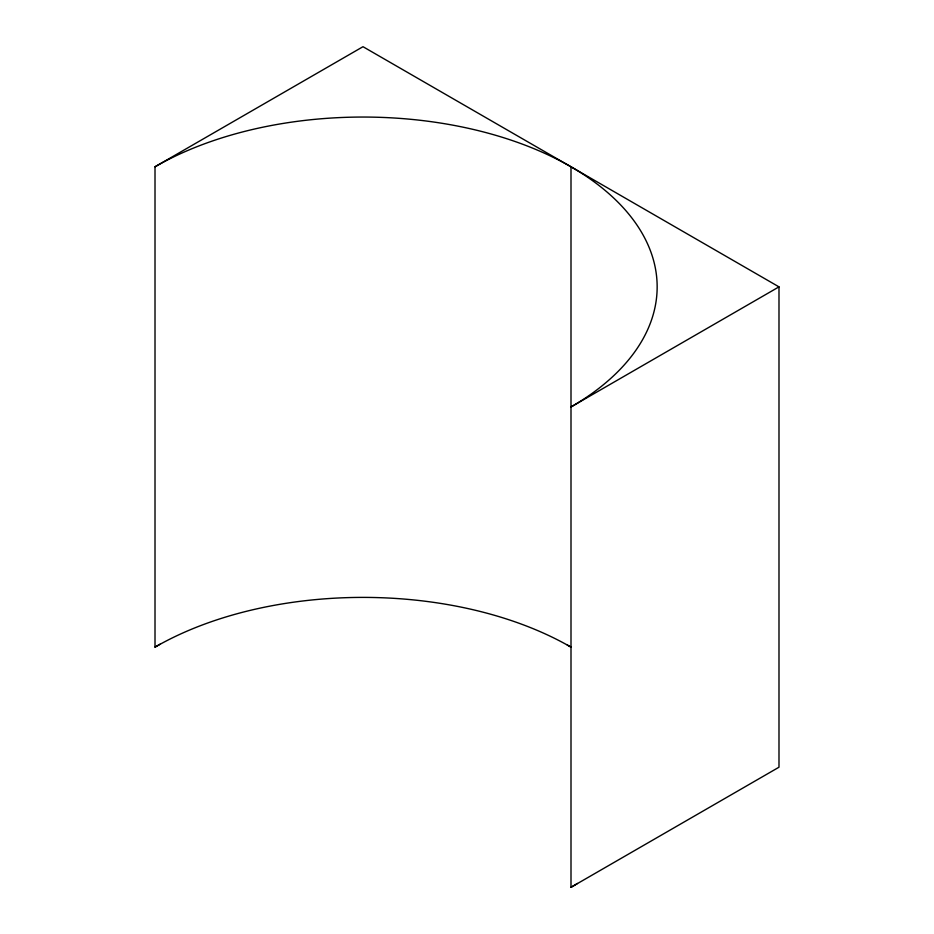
<?xml version="1.0" encoding="UTF-8"?>
<svg xmlns="http://www.w3.org/2000/svg" width="934" height="934" viewBox="0 0 934 934"><rect width="100%" height="100%" fill="white"/><g stroke="black" fill="none" stroke-linecap="round" stroke-linejoin="round"><path stroke-width="1.4" d="M155.009 166.789L362.999 46.7L778.991 286.866L778.991 767.211L571.001 887.3L571.001 166.789A294.152 169.825 0 0 0 155.009 166.789L155.009 647.134A294.152 169.825 0 0 1 571.001 647.134L567.218 644.95M155.009 647.134L160.053 644.215M778.991 286.866L571.001 406.955A294.152 169.825 0 0 0 571.001 166.789M577.481 883.436A294.152 169.825 0 0 1 571.001 887.3"/></g></svg>
